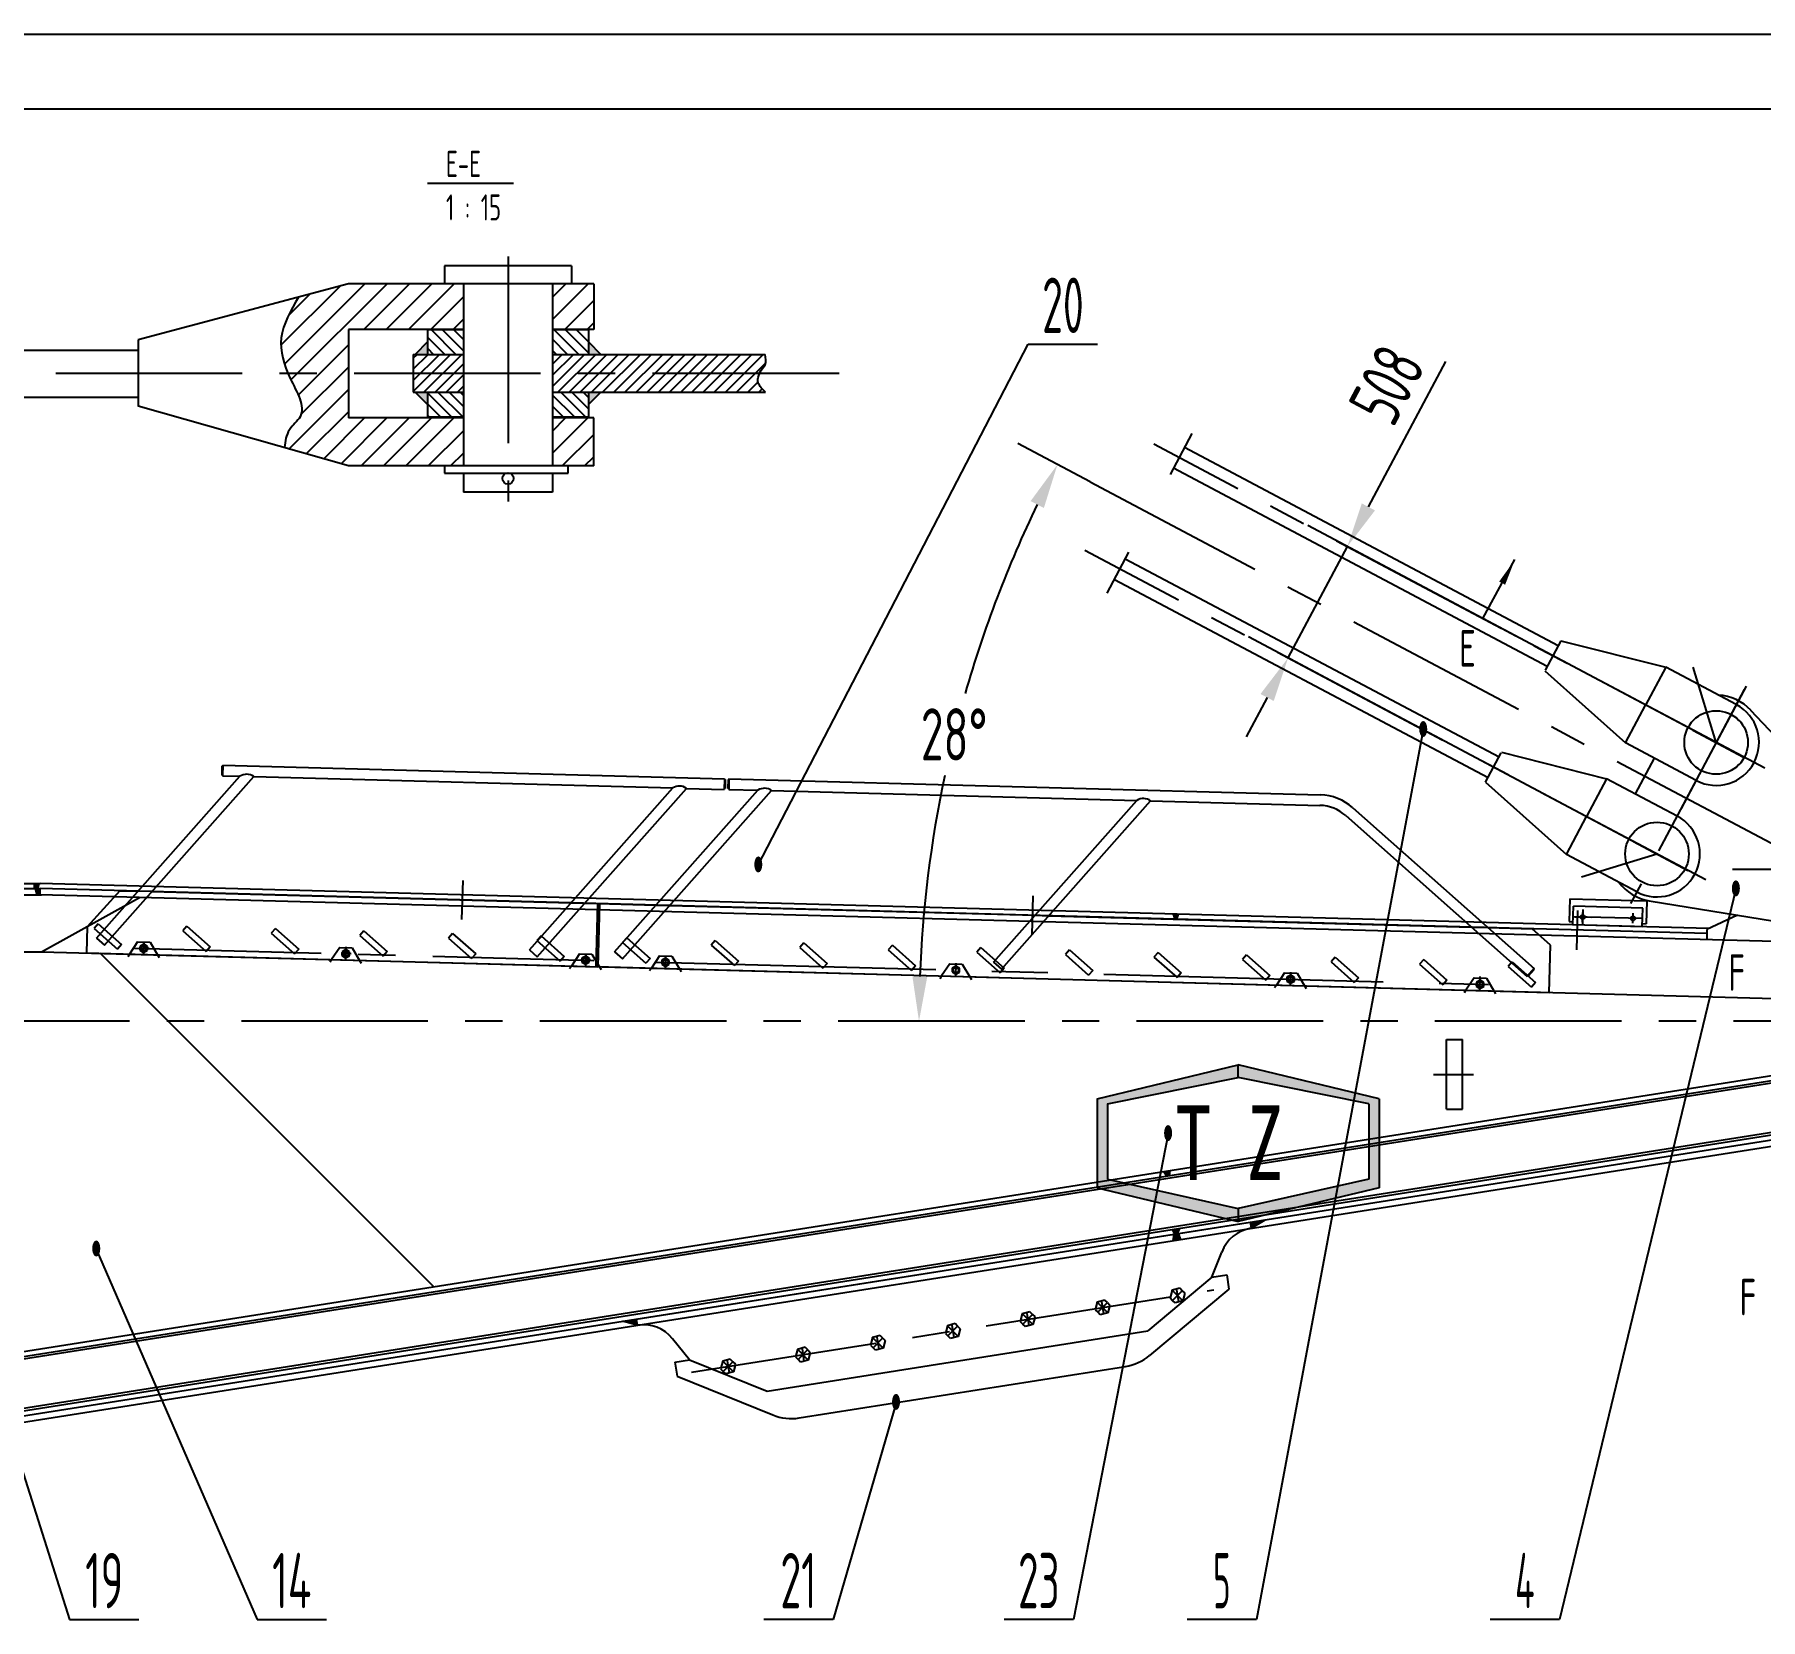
# Model space of a CAD drawing. Header units: millimetres. Extents: x -44903 to -2851, y -697 to 17820.
# Drawn here: x -31400 to -24458, y 11445 to 17820 of the extents above; entities that cross this region are included whole.
import ezdxf
from ezdxf.enums import TextEntityAlignment as Align

# ---------------------------------------------------------------- set-up
doc = ezdxf.new("R2010")
doc.units = ezdxf.units.MM
doc.header["$LTSCALE"] = 600
for name, pattern in [('F', [0.75, 0.5, -0.25]), ('G', [2, 1.25, -0.25, 0.25, -0.25]), ('K', [2.5, 1.25, -0.25, 0.25, -0.25, 0.25, -0.25])]:
    doc.linetypes.add(name, pattern=pattern)
for name, color, linetype in [('01', 7, 'Continuous'), ('02', 1, 'Continuous'), ('04', 2, 'F'), ('05', 142, 'G'), ('07', 6, 'K'), ('08', 1, 'Continuous'), ('11', 3, 'Continuous')]:
    doc.layers.add(name, color=color, linetype=linetype)
doc.styles.get("Standard").update_dxf_attribs({"font": 'isocp', "width": 0.707, "bigfont": 'intecad.shx'})
doc.dimstyles.new('INTE', dxfattribs={"dimscale": 60, "dimtxt": 3.5, "dimasz": 3, "dimexe": 3, "dimexo": 0, "dimgap": 1, "dimtad": 1, "dimdec": 3, "dimdsep": 46, "dimtxsty": 'Standard', "dimcen": 0, "dimclrd": 1, "dimclre": 1, "dimclrt": 3, "dimaunit": 1, "dimadec": 0, "dimazin": 0, "dimtfac": 1, "dimtdec": 3, "dimtmove": 0, "dimatfit": 0, "dimfxl": 1, "dimarcsym": 0})
doc.dimstyles.new('INTE$2', dxfattribs={"dimscale": 60, "dimtxt": 3.5, "dimasz": 3, "dimexe": 3, "dimexo": 0, "dimgap": 1, "dimtad": 1, "dimtih": 1, "dimtoh": 1, "dimdec": 3, "dimdsep": 46, "dimtxsty": 'Standard', "dimcen": 0, "dimclrd": 1, "dimclre": 1, "dimclrt": 3, "dimaunit": 1, "dimadec": 0, "dimazin": 0, "dimtfac": 1, "dimtdec": 3, "dimtmove": 0, "dimatfit": 0, "dimfxl": 1, "dimarcsym": 0})

# ---------------------------------------------------------------- blocks, each defined once
blk = doc.blocks.new('*D107')
at = {"layer": '08', "color": 1, "lineweight": -2}
for p, q in [((-40486.6, 14108.5), (-40220.8, 14374.3)), ((-40300.4, 13511.1), (-39733.1, 13511.1))]:
    blk.add_line(p, q, dxfattribs=at)
for start, end in [(63.53749, 82.07498), (360, 45), (322.41632, 360), (322.92502, 341.46251)]:
    blk.add_arc((-40743.2, 13851.9), 558.8, start, end, dxfattribs=at)
at = {"layer": '08', "color": 1}
for points in [[(-40476.7, 14376.5), (-40511.7, 14327.8), (-40348.1, 14247)], [(-40243, 13679.1), (-40183.8, 13669.4), (-40184.4, 13851.9)]]:
    blk.add_solid(points, dxfattribs=at)
at = {"layer": 'DEFPOINTS', "color": 0}
for p in [(-40486.6, 14108.5), (-40259.3, 14131.3), (-41068.3, 13851.9), (-40743.2, 13851.9), (-22617.3, 13851.9)]:
    blk.add_point(p, dxfattribs=at)
at = {"layer": '08', "color": 3, "insert": (-39926.8, 13676.1), "char_height": 210, "attachment_point": 5}
blk.add_mtext('45°', dxfattribs=at)
blk = doc.blocks.new('*D114')
at = {"layer": '08', "color": 1, "lineweight": -2}
blk.add_line((-27154.4, 16020.6), (-27444.7, 16174.6), dxfattribs=at)
for start, end in [(154.21976, 163.98138), (168.06136, 177.84106)]:
    blk.add_arc((-23065.2, 13851.9), 4777.3, start, end, dxfattribs=at)
at = {"layer": '08', "color": 1}
for points in [[(-27393.8, 15943.2), (-27340.2, 15916.1), (-27285.7, 16090.2)], [(-27809.1, 14031.3), (-27869.1, 14032.5), (-27842.5, 13851.9)]]:
    blk.add_solid(points, dxfattribs=at)
at = {"layer": 'DEFPOINTS', "color": 0}
for p in [(-27154.4, 16020.6), (-27592.3, 15377.7), (-41068.3, 13851.9), (-23065.2, 13851.9), (-22617.3, 13851.9)]:
    blk.add_point(p, dxfattribs=at)
at = {"layer": '08', "color": 3, "insert": (-27701.2, 15005.2), "char_height": 210, "attachment_point": 5}
blk.add_mtext('28°', dxfattribs=at)
blk = doc.blocks.new('*D118')
at = {"layer": '08', "color": 1, "lineweight": -2}
for p, q in [((-26035.1, 15920), (-25723.9, 16505.2)), ((-24636.6, 14972.6), (-26278.5, 15845.6)), ((-26358.1, 15312.6), (-26119.6, 15761.1)), ((-24875, 14524), (-26517, 15397.1)), ((-26442.6, 15153.6), (-26527.1, 14994.7))]:
    blk.add_line(p, q, dxfattribs=at)
at = {"layer": '08', "color": 1}
for points in [[(-26061.6, 15934.1), (-26008.6, 15905.9), (-26119.6, 15761.1)], [(-26469.1, 15167.7), (-26416.1, 15139.5), (-26358.1, 15312.6)]]:
    blk.add_solid(points, dxfattribs=at)
at = {"layer": 'DEFPOINTS', "color": 0}
for p in [(-26119.6, 15761.1), (-24636.6, 14972.6), (-24875, 14524)]:
    blk.add_point(p, dxfattribs=at)
at = {"layer": '08', "color": 3, "insert": (-25960.5, 16411.7), "char_height": 210, "attachment_point": 5, "rotation": 62}
blk.add_mtext('508', dxfattribs=at)
blk = doc.blocks.new('13-1')
at = {"ltscale": 1.5}
for p, q in [((40989.1, 47065.3), (40989.1, 47029.3)), ((40992.1, 47065.3), (40989.1, 47065.3)), ((40992.1, 47068.5), (43371.1, 47068.5)), ((40992.1, 47068.5), (40992.1, 47026.2)), ((40550.8, 46360.1), (41109.7, 47026.2)), ((40583.2, 46332.9), (41165, 47026.2)), ((40992.1, 47029.3), (40989.1, 47029.3)), ((40992.1, 47026.2), (41109.7, 47026.2)), ((41165, 47026.2), (42634.5, 47026.2)), ((42075.5, 46360.1), (42634.5, 47026.2)), ((42108, 46332.9), (42689.7, 47026.2)), ((42689.7, 47026.2), (43371.1, 47026.2)), ((43503, 47020.5), (44249.9, 46393.8)), ((43475.8, 46988.1), (44222.7, 46361.4)), ((40478.1, 46553.2), (40712.8, 46553.2)), ((40478.1, 46299.2), (40478.1, 46553.2)), ((40768.1, 46553.2), (42237.6, 46553.2)), ((42292.8, 46553.2), (43994.1, 46553.2)), ((44059.9, 46553.2), (44238.1, 46553.2)), ((44313.1, 46489.2), (44238.1, 46553.2)), ((44313.1, 46299.2), (44313.1, 46489.2)), ((40550.8, 46360.1), (40583.2, 46332.9)), ((42075.5, 46360.1), (42108, 46332.9)), ((40478.1, 46299.2), (44313.1, 46299.2))]:
    blk.add_line(p, q, dxfattribs=at)
for p, q in [((44249.9, 46393.8), (44222.7, 46361.4)), ((44250.1, 46389.4), (44227, 46361.9)), ((40700.6, 46299.2), (40693.5, 46288)), ((40813.6, 46299.2), (40820.6, 46288)), ((41868.6, 46299.2), (41861.6, 46288.1)), ((41981.6, 46299.2), (41988.6, 46288.1)), ((43215.6, 46299.2), (43208.7, 46288.2)), ((43328.6, 46299.2), (43335.5, 46288.2)), ((43977.6, 46299.2), (43970.7, 46288.2)), ((44090.6, 46299.2), (44097.5, 46288.3))]:
    blk.add_line(p, q)
for centre in [(40757.1, 46324.2), (41925.1, 46324.2), (43272.1, 46324.2), (44034.1, 46324.2)]:
    blk.add_circle(centre, 11, dxfattribs=at)
for centre in [(41137.3, 46985.6), (42662.1, 46985.6)]:
    blk.add_arc(centre, 49.1, 55.77505, 124.22495, dxfattribs=at)
at = {"layer": '01', "color": 7, "linetype": 'Continuous', "ltscale": 1.5}
for p, q in [((44247.8, 46391.4), (44250.1, 46389.4)), ((44224.7, 46363.8), (44227, 46361.9))]:
    blk.add_line(p, q, dxfattribs=at)
at = {"layer": '01', "color": 7, "linetype": 'Continuous'}
for p, q in [((40757.1, 46340.7), (40742.1, 46332)), ((40742.1, 46332), (40742.1, 46316.4)), ((40742.1, 46316.4), (40757.1, 46307.7)), ((40772.1, 46332), (40757.1, 46340.7)), ((40757.1, 46307.7), (40772.1, 46316.4)), ((40772.1, 46316.4), (40772.1, 46332)), ((41925.1, 46340.7), (41910.1, 46332)), ((41910.1, 46332), (41910.1, 46316.4)), ((41910.1, 46316.4), (41925.1, 46307.7)), ((41940.1, 46332), (41925.1, 46340.7)), ((41925.1, 46307.7), (41940.1, 46316.4)), ((41940.1, 46316.4), (41940.1, 46332)), ((43272.1, 46340.7), (43257.1, 46332)), ((43257.1, 46332), (43257.1, 46316.4)), ((43257.1, 46316.4), (43272.1, 46307.7)), ((43287.1, 46332), (43272.1, 46340.7)), ((43272.1, 46307.7), (43287.1, 46316.4)), ((43287.1, 46316.4), (43287.1, 46332)), ((44034.1, 46340.7), (44019.1, 46332)), ((44019.1, 46332), (44019.1, 46316.4)), ((44019.1, 46316.4), (44034.1, 46307.7)), ((44049.1, 46332), (44034.1, 46340.7)), ((44034.1, 46307.7), (44049.1, 46316.4)), ((44049.1, 46316.4), (44049.1, 46332))]:
    blk.add_line(p, q, dxfattribs=at)
for radius in [205.2, 162.8]:
    blk.add_arc((43371.1, 46863.3), radius, 50, 90, dxfattribs=at)
at = {"layer": '04', "color": 2, "linetype": 'F'}
for p, q in [((40712.8, 46553.2), (40768.1, 46553.2)), ((42237.6, 46553.2), (42292.8, 46553.2))]:
    blk.add_line(p, q, dxfattribs=at)
at = {"layer": '04'}
for p, q in [((43994.1, 46553.2), (44059.9, 46553.2)), ((40598.4, 46417.7), (40582.3, 46398.5)), ((40582.3, 46398.5), (40678.1, 46318.2)), ((40598.4, 46417.7), (40694.2, 46337.3)), ((40954.7, 46417.7), (40938.6, 46398.5)), ((40938.6, 46398.5), (41034.4, 46318.2)), ((40954.7, 46417.7), (41050.4, 46337.3)), ((41310.9, 46417.7), (41294.9, 46398.5)), ((41294.9, 46398.5), (41390.6, 46318.2)), ((41310.9, 46417.7), (41406.7, 46337.3)), ((41667.2, 46417.7), (41651.1, 46398.5)), ((41651.1, 46398.5), (41746.9, 46318.2)), ((41667.2, 46417.7), (41762.9, 46337.3)), ((42023.4, 46417.7), (42007.4, 46398.5)), ((42007.4, 46398.5), (42103.1, 46318.2)), ((42023.4, 46417.7), (42119.2, 46337.3)), ((42379.7, 46417.7), (42363.6, 46398.5)), ((42363.6, 46398.5), (42459.4, 46318.2)), ((42379.7, 46417.7), (42475.5, 46337.3)), ((42736, 46417.7), (42719.9, 46398.5)), ((42719.9, 46398.5), (42815.7, 46318.2)), ((42736, 46417.7), (42831.7, 46337.3)), ((43092.2, 46417.7), (43076.2, 46398.5)), ((43076.2, 46398.5), (43171.9, 46318.2)), ((43092.2, 46417.7), (43188, 46337.3)), ((43448.5, 46417.7), (43432.4, 46398.5)), ((43432.4, 46398.5), (43528.2, 46318.2)), ((43448.5, 46417.7), (43544.2, 46337.3)), ((43804.8, 46417.7), (43788.7, 46398.5)), ((43788.7, 46398.5), (43884.4, 46318.2)), ((43804.8, 46417.7), (43900.5, 46337.3)), ((44161, 46417.7), (44144.9, 46398.5)), ((44144.9, 46398.5), (44240.7, 46318.2)), ((44161, 46417.7), (44256.8, 46337.3)), ((40694.2, 46337.3), (40678.1, 46318.2)), ((40732.1, 46349.2), (40700.6, 46299.2)), ((40746.1, 46324.2), (40768.1, 46324.2)), ((40782.1, 46349.2), (40813.6, 46299.2)), ((41050.4, 46337.3), (41034.4, 46318.2)), ((41406.7, 46337.3), (41390.6, 46318.2)), ((41762.9, 46337.3), (41746.9, 46318.2)), ((41900.1, 46349.2), (41868.6, 46299.2)), ((41950.1, 46349.2), (41981.6, 46299.2)), ((42119.2, 46337.3), (42103.1, 46318.2)), ((42475.5, 46337.3), (42459.4, 46318.2)), ((42831.7, 46337.3), (42815.7, 46318.2)), ((43188, 46337.3), (43171.9, 46318.2)), ((43247.1, 46349.2), (43215.6, 46299.2)), ((43297.1, 46349.2), (43328.6, 46299.2)), ((43544.2, 46337.3), (43528.2, 46318.2)), ((43900.5, 46337.3), (43884.4, 46318.2)), ((44009.1, 46349.2), (43977.6, 46299.2)), ((44059.1, 46349.2), (44090.6, 46299.2)), ((44256.8, 46337.3), (44240.7, 46318.2))]:
    blk.add_line(p, q, dxfattribs=at)
at = {"layer": '04', "color": 2, "linetype": 'F', "ltscale": 2}
for p, q in [((40732.1, 46349.2), (40782.1, 46349.2)), ((41900.1, 46349.2), (41950.1, 46349.2)), ((43247.1, 46349.2), (43297.1, 46349.2)), ((44009.1, 46349.2), (44059.1, 46349.2))]:
    blk.add_line(p, q, dxfattribs=at)
at = {"layer": '04', "color": 2, "linetype": 'F'}
for centre in [(40757.1, 46324.2), (41925.1, 46324.2), (43272.1, 46324.2), (44034.1, 46324.2)]:
    blk.add_circle(centre, 11, dxfattribs=at)
at = {"layer": '05', "color": 4, "linetype": 'G', "ltscale": 1.5}
for p, q in [((40719.8, 46324.2), (44067.6, 46324.2)), ((40757.1, 46299.2), (40757.1, 46352)), ((41925.1, 46299.2), (41925.1, 46352)), ((43272.1, 46299.2), (43272.1, 46352)), ((44034.1, 46299.2), (44034.1, 46355.5))]:
    blk.add_line(p, q, dxfattribs=at)
blk = doc.blocks.new('12-1')
at = {"ltscale": 1.5}
for p, q in [((50013.3, 47168.2), (50013.3, 47132.2)), ((50016.3, 47168.2), (50013.3, 47168.2)), ((50016.3, 47171.3), (50016.3, 47129)), ((50016.3, 47171.3), (52035.3, 47171.3)), ((52035.3, 47171.3), (52035.3, 47129)), ((52035.3, 47168.2), (52038.3, 47168.2)), ((52038.3, 47168.2), (52038.3, 47132.2)), ((49527.7, 46463), (50086.6, 47129)), ((49560.1, 46435.8), (50141.9, 47129)), ((50016.3, 47132.2), (50013.3, 47132.2)), ((50016.3, 47129), (50086.6, 47129)), ((50141.9, 47129), (51828.1, 47129)), ((51269.1, 46463), (51828.1, 47129)), ((51301.5, 46435.8), (51883.3, 47129)), ((51883.3, 47129), (52035.3, 47129)), ((52035.3, 47132.2), (52038.3, 47132.2)), ((49527.7, 46463), (49560.1, 46435.8)), ((51269.1, 46463), (51301.5, 46435.8))]:
    blk.add_line(p, q, dxfattribs=at)
for p, q in [((49616.3, 46656), (49489.3, 46507)), ((49616.3, 46656), (49689.7, 46656)), ((49745, 46656), (51431.2, 46656)), ((51486.4, 46656), (51546.3, 46656)), ((51546.3, 46656), (51546.3, 46402)), ((49489.3, 46507), (49489.3, 46402)), ((49489.3, 46402), (51546.3, 46402)), ((49661.8, 46402), (49654.9, 46391)), ((49774.8, 46402), (49781.7, 46391.1)), ((50474.8, 46402), (50467.9, 46391.1)), ((50587.8, 46402), (50594.6, 46391.1)), ((51439.8, 46402), (51433, 46391.2)), ((51546.3, 46412.3), (51559.6, 46391.2))]:
    blk.add_line(p, q)
for centre in [(50114.2, 47088.5), (51855.7, 47088.5)]:
    blk.add_arc(centre, 49.1, 55.77505, 124.22495, dxfattribs=at)
at = {"layer": '01', "color": 7, "linetype": 'Continuous'}
for p, q in [((49718.3, 46443.5), (49703.3, 46434.9)), ((49733.3, 46434.9), (49718.3, 46443.5)), ((50531.3, 46443.5), (50516.3, 46434.9)), ((50546.3, 46434.9), (50531.3, 46443.5)), ((51496.3, 46443.5), (51481.3, 46434.9)), ((51511.3, 46434.9), (51496.3, 46443.5)), ((49703.3, 46434.9), (49703.3, 46419.2)), ((49703.3, 46419.2), (49718.3, 46410.6)), ((49718.3, 46410.6), (49733.3, 46419.2)), ((49733.3, 46419.2), (49733.3, 46434.9)), ((50516.3, 46434.9), (50516.3, 46419.2)), ((50516.3, 46419.2), (50531.3, 46410.6)), ((50531.3, 46410.6), (50546.3, 46419.2)), ((50546.3, 46419.2), (50546.3, 46434.9)), ((51481.3, 46434.9), (51481.3, 46419.2)), ((51481.3, 46419.2), (51496.3, 46410.6)), ((51496.3, 46410.6), (51511.3, 46419.2)), ((51511.3, 46419.2), (51511.3, 46434.9))]:
    blk.add_line(p, q, dxfattribs=at)
at = {"layer": '04', "color": 2, "linetype": 'F'}
for p, q in [((49745, 46656), (49689.7, 46656)), ((51431.2, 46656), (51486.4, 46656)), ((51471.3, 46452), (51439.8, 46402)), ((51521.3, 46452), (51546.3, 46412.3))]:
    blk.add_line(p, q, dxfattribs=at)
at = {"layer": '04'}
for p, q in [((49533.3, 46520.5), (49517.2, 46501.4)), ((49533.3, 46520.5), (49629, 46440.2)), ((49889.5, 46520.5), (49873.5, 46501.4)), ((49889.5, 46520.5), (49985.3, 46440.2)), ((50245.8, 46520.5), (50229.7, 46501.4)), ((50245.8, 46520.5), (50341.6, 46440.2)), ((50602.1, 46520.5), (50586, 46501.4)), ((50602.1, 46520.5), (50697.8, 46440.2)), ((50958.3, 46520.5), (50942.3, 46501.4)), ((50958.3, 46520.5), (51054.1, 46440.2)), ((51314.6, 46520.5), (51298.5, 46501.4)), ((51314.6, 46520.5), (51410.3, 46440.2)), ((49517.2, 46501.4), (49613, 46421)), ((49629, 46440.2), (49613, 46421)), ((49693.3, 46452), (49661.8, 46402)), ((49743.3, 46452), (49774.8, 46402)), ((49873.5, 46501.4), (49969.2, 46421)), ((49985.3, 46440.2), (49969.2, 46421)), ((50229.7, 46501.4), (50325.5, 46421)), ((50341.6, 46440.2), (50325.5, 46421)), ((50506.3, 46452), (50474.8, 46402)), ((50556.3, 46452), (50587.8, 46402)), ((50586, 46501.4), (50681.7, 46421)), ((50697.8, 46440.2), (50681.7, 46421)), ((50942.3, 46501.4), (51038, 46421)), ((51054.1, 46440.2), (51038, 46421)), ((51298.5, 46501.4), (51394.3, 46421)), ((51410.3, 46440.2), (51394.3, 46421))]:
    blk.add_line(p, q, dxfattribs=at)
at = {"layer": '04', "color": 2, "linetype": 'F', "ltscale": 2}
for p, q in [((49693.3, 46452), (49743.3, 46452)), ((50506.3, 46452), (50556.3, 46452)), ((51471.3, 46452), (51521.3, 46452))]:
    blk.add_line(p, q, dxfattribs=at)
at = {"layer": '04', "color": 2, "linetype": 'F'}
for centre in [(49718.3, 46427), (50531.3, 46427), (51496.3, 46427)]:
    blk.add_circle(centre, 11, dxfattribs=at)
at = {"layer": '05', "color": 4, "linetype": 'G'}
for p, q in [((49718.3, 46454.5), (49718.3, 46402)), ((50531.3, 46454.5), (50531.3, 46402)), ((51496.3, 46451.5), (51496.3, 46402)), ((49681.8, 46427), (51223.5, 46427)), ((51223.5, 46427), (51528.9, 46427))]:
    blk.add_line(p, q, dxfattribs=at)
at = {"layer": '05'}
for p, q in [((49718.3, 46447.5), (49718.3, 46405.6)), ((50531.3, 46447.5), (50531.3, 46405.6)), ((51496.3, 46447.5), (51496.3, 46405.6)), ((49739.9, 46427), (49699.7, 46427)), ((50552.9, 46427), (50512.7, 46427)), ((51517.9, 46427), (51477.7, 46427))]:
    blk.add_line(p, q, dxfattribs=at)
at = {"layer": '05', "color": 4, "linetype": 'G', "ltscale": 2}
for p, q in [((49718.3, 46411.5), (49718.3, 46441.7)), ((50531.3, 46411.5), (50531.3, 46441.7)), ((51496.3, 46411.5), (51496.3, 46441.7)), ((49703, 46427), (49734.6, 46427)), ((50516, 46427), (50547.6, 46427)), ((51481, 46427), (51512.6, 46427))]:
    blk.add_line(p, q, dxfattribs=at)
blk = doc.blocks.new('ert')
at = {"layer": '01'}
for points in [[(27258.6, 12092.5), (26691.6, 11955.8), (26691.6, 11599.1), (27258.6, 11462.5), (27258.6, 11515.7), (26733.1, 11633.9), (26733.1, 11936.6), (27258.6, 12042.8)], [(27258.6, 12092.5), (27825.6, 11955.8), (27825.6, 11599.1), (27258.6, 11462.5), (27258.6, 11515.7), (27784.1, 11633.9), (27784.1, 11936.6), (27258.6, 12042.8)]]:
    blk.add_hatch(color=256, dxfattribs=at).paths.add_polyline_path(points)
for p, q in [((26691.6, 11955.8), (27258.6, 12092.5)), ((27825.6, 11955.8), (27258.6, 12092.5)), ((27258.6, 12042.8), (27258.6, 12092.5)), ((27258.6, 12042.8), (27258.6, 12092.5)), ((26733.1, 11936.6), (27258.6, 12042.8)), ((27784.1, 11936.6), (27258.6, 12042.8)), ((26691.6, 11955.8), (26691.6, 11599.1)), ((27825.6, 11955.8), (27825.6, 11599.1)), ((26733.1, 11936.6), (26733.1, 11633.9)), ((27784.1, 11936.6), (27784.1, 11633.9)), ((26691.6, 11599.1), (27258.6, 11462.5)), ((26733.1, 11633.9), (27258.6, 11515.7)), ((27784.1, 11633.9), (27258.6, 11515.7)), ((27825.6, 11599.1), (27258.6, 11462.5)), ((27258.6, 11515.7), (27258.6, 11462.5)), ((27258.6, 11515.7), (27258.6, 11462.5))]:
    blk.add_line(p, q, dxfattribs=at)
at = {"layer": '01', "insert": (27005.7, 11930.1), "char_height": 300, "width": 1341.095, "attachment_point": 1}
blk.add_mtext('{\\f黑体|b0|i0|c134|p2;T Z}', dxfattribs=at)
blk = doc.blocks.new('*U182')
at = {"layer": '01'}
for p, q in [((0, 30.4), (-27.5, 14.5)), ((-27.5, 14.5), (-27.5, 0)), ((-27.5, -14.5), (-27.5, 0)), ((27.5, 14.5), (0, 30.4)), ((27.5, 0), (27.5, 14.5)), ((27.5, 0), (27.5, -14.5)), ((0, -30.4), (-27.5, -14.5)), ((27.5, -14.5), (0, -30.4))]:
    blk.add_line(p, q, dxfattribs=at)
at = {"layer": '05'}
for p, q in [((-29.4, 0), (28.8, 0)), ((0, -32.2), (0, 31.8))]:
    blk.add_line(p, q, dxfattribs=at)
blk = doc.blocks.new('*U215')
at = {"layer": '01'}
blk.add_lwpolyline([(415, 292), (25, 292)], dxfattribs=at)
at = {"layer": '02'}
blk.add_lwpolyline([(420, 297), (0, 297)], dxfattribs=at)

msp = doc.modelspace()

# ---------------------------------------------------------------- hatches: boundary and pattern name
at = {"layer": '01'}
for points in [[(-31399.5263, 14384.9243), (-31386.5243, 14384.9243), (-31381.5879, 14404.7893), (-31386.5939, 14404.9243), (-31399.5263, 14404.9243)], [(-31396.4032, 14384.9243), (-31389.7044, 14359.9243), (-31377.2044, 14359.9243), (-31376.53, 14384.9243)], [(-26846.5595, 13249.419), (-26858.0708, 13247.6018), (-26857.1176, 13246.0824), (-26841.2606, 13234.8404)], [(-26839.5994, 13230.2701), (-26841.2606, 13234.8404), (-26857.1176, 13246.0824), (-26846.5131, 13229.1786)]]:
    msp.add_hatch(color=256, dxfattribs=at).paths.add_polyline_path(points)
at = {"layer": '01', "linetype": 'Continuous'}
msp.add_hatch(color=7, dxfattribs=at).paths.add_polyline_path([(-26798.9932, 14281.4371), (-26819.5587, 14281.9919), (-26812.2044, 14261.7862), (-26806.2044, 14261.6243)])
at = {"layer": '01'}
h = msp.add_hatch(color=256, dxfattribs=at)
h.paths.add_polyline_path([(-26832.1, 13251.7035), (-26846.5596, 13249.4193), (-26846.5596, 13229.1713)])
h.paths.add_polyline_path([(-26846.5596, 13249.4193), (-26856.187, 13247.8985), (-26856.187, 13243.2662), (-26846.5596, 13229.1713)])
h.paths.add_polyline_path([(-26856.187, 13247.8985), (-26859.0429, 13247.4473), (-26856.187, 13243.2662)])
h = msp.add_hatch(color=256, dxfattribs=at)
h.paths.add_polyline_path([(-26832.1003, 13251.7016), (-26846.5595, 13249.419), (-26841.2606, 13234.8404), (-26835.6855, 13230.8879)])
h.paths.add_polyline_path([(-26841.2606, 13234.8404), (-26839.5994, 13230.2701), (-26835.6855, 13230.8879)])
h = msp.add_hatch(color=256, dxfattribs=at)
h.paths.add_polyline_path([(-26813.2202, 12995.5118), (-26809.7591, 12996.0582), (-26809.7591, 13016.3059), (-26822.6351, 13014.2732)])
h.paths.add_polyline_path([(-26792.5268, 13019.0262), (-26809.7591, 13016.3059), (-26809.7591, 12996.0582), (-26802.6899, 12997.1742)])
h = msp.add_hatch(color=256, dxfattribs=at)
h.paths.add_polyline_path([(-26808.4851, 12996.2593), (-26817.3072, 12994.8666), (-26821.9299, 12968.8272), (-26808.4851, 12970.9497)])
h.paths.add_polyline_path([(-26800.2691, 12997.5563), (-26808.4851, 12996.2593), (-26808.4851, 12970.9497), (-26790.9396, 12973.7195)])
at = {"layer": '02'}
h = msp.add_hatch(dxfattribs=at)
h.set_pattern_fill('LINE', color=256, scale=20, angle=45, style=0)
h.set_pattern_definition([(45, (-85213.706, -17311.06), (-44.90128, 44.90128), [])])
edge = h.paths.add_edge_path()
edge.add_line((-29674.4608, 16278.0886), (-30137.5447, 16278.0886))
edge.add_line((-30137.5447, 16278.0886), (-30137.5447, 16456.0886))
edge.add_line((-30137.5447, 16456.0886), (-30380.0065, 16456.0886))
edge.add_spline(control_points=[(-30380.0065, 16456.0886), (-30377.2113, 16449.5912), (-30349.824, 16389.2719), (-30293.4232, 16300.9645), (-30385.0242, 16232.3632), (-30391.5301, 16183.7684), (-30394.964, 16158.1198)], knot_values=[163.028891947, 163.028891947, 163.028891947, 163.028891947, 172.665343775, 251.932089413, 285.627371594, 323.29119153, 323.29119153, 323.29119153, 323.29119153], degree=3, periodic=0)
edge.add_line((-30394.964, 16158.1198), (-30137.5447, 16085.0157))
edge.add_line((-30137.5447, 16085.0157), (-29674.4608, 16085.0157))
edge.add_line((-29674.4608, 16085.0157), (-29674.4608, 16278.0886))
edge = h.paths.add_edge_path()
edge.add_line((-29674.4608, 16817.1502), (-30137.5447, 16817.1502))
edge.add_line((-30137.5447, 16817.1502), (-30337.9978, 16763.935))
edge.add_spline(control_points=[(-30337.9978, 16763.935), (-30369.1579, 16709.7888), (-30426.2322, 16610.6123), (-30401.4775, 16505.9975), (-30380.0065, 16456.0886)], knot_values=[0, 0, 0, 0, 89.006936002, 163.028891947, 163.028891947, 163.028891947, 163.028891947], degree=3, periodic=0)
edge.add_line((-30380.0065, 16456.0886), (-30137.5447, 16456.0886))
edge.add_line((-30137.5447, 16456.0886), (-30137.5447, 16634.0886))
edge.add_line((-30137.5447, 16634.0886), (-29674.4608, 16634.0886))
edge.add_line((-29674.4608, 16634.0886), (-29674.4608, 16817.1502))
h.paths.add_polyline_path([(-29150.3401, 16817.1502), (-29316.4608, 16817.1502), (-29316.4608, 16634.0886), (-29150.3401, 16634.0886)])
h.paths.add_polyline_path([(-29150.3401, 16278.0886), (-29316.4608, 16278.0886), (-29316.4608, 16085.0157), (-29150.3401, 16085.0157)])
h = msp.add_hatch(dxfattribs=at)
h.set_pattern_fill('LINE', color=256, scale=10, angle=135, style=0)
h.set_pattern_definition([(135, (-85213.706, -17311.06), (-22.45064, -22.45064), [])])
h.paths.add_polyline_path([(-29674.4608, 16533.7132), (-29674.4608, 16633.7132), (-29819.4608, 16633.7132), (-29819.4608, 16533.7132)])
h.paths.add_polyline_path([(-29819.4608, 16381.7132), (-29819.4608, 16281.7132), (-29674.4608, 16281.7132), (-29674.4608, 16381.7132)])
h.paths.add_polyline_path([(-29316.4608, 16281.7132), (-29171.4608, 16281.7132), (-29171.4608, 16381.7132), (-29316.4608, 16381.7132)])
h.paths.add_polyline_path([(-29316.4608, 16633.7132), (-29316.4608, 16533.7132), (-29171.4608, 16533.7132), (-29171.4608, 16633.7132)])
h = msp.add_hatch(dxfattribs=at)
h.set_pattern_fill('LINE', color=256, scale=10, angle=45, style=0)
h.set_pattern_definition([(45, (-85213.706, -17311.06), (-22.45064, 22.45064), [])])
h.paths.add_polyline_path([(-29674.4608, 16533.7132), (-29876.4608, 16533.7132), (-29876.4608, 16456.0886), (-29674.4608, 16456.0886)])
h.paths.add_polyline_path([(-29674.4608, 16456.0886), (-29876.4608, 16456.0886), (-29876.4608, 16381.7132), (-29674.4608, 16381.7132)])
edge = h.paths.add_edge_path()
edge.add_spline(control_points=[(-28484.1931, 16456.0886), (-28480.9997, 16463.3692), (-28473.3206, 16476.1366), (-28454.3071, 16496.8533), (-28458.5331, 16518.5497), (-28461.4866, 16533.7132)], knot_values=[42.716900248, 42.716900248, 42.716900248, 42.716900248, 53.80719186, 62.918948005, 84.06787917, 84.06787917, 84.06787917, 84.06787917], degree=3, periodic=0)
edge.add_line((-28461.4866, 16533.7132), (-29316.4608, 16533.7132))
edge.add_line((-29316.4608, 16533.7132), (-29316.4608, 16456.0886))
edge.add_line((-29316.4608, 16456.0886), (-28484.1931, 16456.0886))
edge = h.paths.add_edge_path()
edge.add_spline(control_points=[(-28459.3673, 16381.7132), (-28472.2652, 16393.3157), (-28495.237, 16413.9803), (-28489.5872, 16443.7908), (-28484.1931, 16456.0886)], knot_values=[0, 0, 0, 0, 23.984101437, 42.716900248, 42.716900248, 42.716900248, 42.716900248], degree=3, periodic=0)
edge.add_line((-28484.1931, 16456.0886), (-29316.4608, 16456.0886))
edge.add_line((-29316.4608, 16456.0886), (-29316.4608, 16381.7132))
edge.add_line((-29316.4608, 16381.7132), (-28459.3673, 16381.7132))
at = {"layer": '07'}
h = msp.add_hatch(color=256, dxfattribs=at)
h.paths.add_polyline_path([(-29869.4608, 16533.7132), (-29819.4608, 16533.7132), (-29819.4608, 16583.7132)])
h.paths.add_polyline_path([(-29819.4608, 16331.7132), (-29819.4608, 16381.7132), (-29869.4608, 16381.7132)])
h = msp.add_hatch(color=256, dxfattribs=at)
h.paths.add_polyline_path([(-29171.4608, 16331.7132), (-29121.4608, 16381.7132), (-29171.4608, 16381.7132)])
h.paths.add_polyline_path([(-29171.4608, 16533.7132), (-29121.4608, 16533.7132), (-29171.4608, 16583.7132)])
at = {"layer": '11', "linetype": 'Continuous'}
for points in [[(-26450.3081, 13052.8031), (-26510.9384, 13043.2317), (-26507.04, 13018.5375)], [(-28979.3691, 12653.5516), (-29034.5603, 12644.8388), (-28975.4708, 12628.8574)]]:
    msp.add_hatch(color=3, dxfattribs=at).paths.add_polyline_path(points)

# ---------------------------------------------------------------- linework, layer by layer
for p, q in [((-29819.4608, 16633.7132), (-29674.4608, 16633.7132)), ((-29819.4608, 16633.7132), (-29819.4608, 16533.7132)), ((-29316.4608, 16633.7132), (-29171.4608, 16633.7132)), ((-29171.4608, 16633.7132), (-29171.4608, 16533.7132)), ((-29876.4608, 16533.7132), (-29674.4608, 16533.7132)), ((-29876.4608, 16533.7132), (-29876.4608, 16381.7132)), ((-29819.4608, 16583.7132), (-29869.4608, 16533.7132)), ((-29316.4608, 16533.7132), (-28461.4866, 16533.7132)), ((-29171.4608, 16583.7132), (-29121.4608, 16533.7132)), ((-29876.4608, 16381.7132), (-29674.4608, 16381.7132)), ((-29819.4608, 16331.7132), (-29869.4608, 16381.7132)), ((-29819.4608, 16381.7132), (-29819.4608, 16281.7132)), ((-29316.4608, 16381.7132), (-28459.3673, 16381.7132)), ((-29171.4608, 16381.7132), (-29171.4608, 16281.7132)), ((-29171.4608, 16331.7132), (-29121.4608, 16381.7132)), ((-29819.4608, 16281.7132), (-29674.4608, 16281.7132)), ((-29316.4608, 16281.7132), (-29171.4608, 16281.7132)), ((-24497.8135, 15103.1102), (-24046.0514, 14622.9574)), ((-24885.8654, 14909.4646), (-24962.1426, 14766.008)), ((-25225.3668, 14344.0245), (-25227.8478, 14252.058)), ((-25225.3668, 14344.0245), (-24915.4796, 14335.6649)), ((-25212.704, 14238.6447), (-25210.6815, 14313.6174)), ((-24931.7829, 14306.0938), (-25210.6815, 14313.6174)), ((-24933.8054, 14231.121), (-24931.7829, 14306.0938)), ((-24915.4796, 14335.6649), (-24917.9605, 14243.6983)), ((-24905.6862, 14336.0132), (-24254.9993, 14229.9835)), ((-25227.8478, 14252.058), (-25212.3534, 14251.64)), ((-24933.8054, 14231.121), (-25212.704, 14238.6447)), ((-24933.4549, 14244.1163), (-24917.9605, 14243.6983))]:
    msp.add_line(p, q)
for centre in [(-25173.8279, 14270.608), (-24970.9017, 14265.1338)]:
    msp.add_circle(centre, 8.75)
for centre, start, end in [((-24636.5567, 14972.5707), 42.75690884, 87.12566648), ((-24875.0482, 14524.0333), 216.71038414, 260.74497491)]:
    msp.add_arc(centre, 190.5, start, end)
at = {"layer": '01'}
for p, q in [((-29818.8915, 17222.1573), (-29473.7964, 17222.1573)), ((-29751.1374, 16085.0157), (-29751.1374, 16056.1791)), ((-29751.1374, 16056.1791), (-29252.89, 16056.1791)), ((-29252.89, 16056.1791), (-29252.89, 16085.0157)), ((-25442.3447, 15399.6649), (-25574.2227, 15471.1365)), ((-25261.8046, 15381.438), (-24839.3293, 15275.4375)), ((-24839.3293, 15275.4375), (-24920.1797, 15122.9898)), ((-24555.7062, 15125.0184), (-24839.3293, 15275.4375)), ((-25325.7707, 15260.8266), (-25001.0301, 14970.5421)), ((-25001.0301, 14970.5421), (-24920.1797, 15122.9898)), ((-25499.6304, 14933.0052), (-25077.155, 14827.0047)), ((-24717.4071, 14820.123), (-25001.0301, 14970.5421)), ((-25563.5964, 14812.3939), (-25238.8559, 14522.1094)), ((-25077.155, 14827.0047), (-25158.0054, 14674.557)), ((-24793.532, 14676.5856), (-25077.155, 14827.0047)), ((-25238.8559, 14522.1094), (-25158.0054, 14674.557)), ((-24955.2329, 14371.6903), (-25238.8559, 14522.1094)), ((-31812.2044, 14404.9243), (-31376.5976, 14404.9243)), ((-31812.2044, 14384.9243), (-31376.53, 14384.9243)), ((-31399.5263, 14384.9243), (-31399.5263, 14404.9243)), ((-31389.7044, 14359.9243), (-31396.4032, 14384.9243)), ((-31386.5266, 14384.9153), (-31381.5879, 14404.7893)), ((-31377.2044, 14359.9243), (-31376.5303, 14384.9153)), ((-24667.7303, 14223.9433), (-31376.5976, 14404.9243)), ((-24674.2044, 14204.1107), (-31376.5303, 14384.9153)), ((-23387.9943, 14144.4042), (-31377.2044, 14359.9243)), ((-26809.7591, 14261.7202), (-26809.2198, 14281.713)), ((-26809.7591, 14261.7202), (-26809.2198, 14281.713)), ((-31371.2044, 14130.9243), (-27562.7997, 14028.1873)), ((-29795.5368, 12784.2567), (-31135.8556, 14124.5755)), ((-27571.5562, 14028.4235), (-23966.8983, 13931.1829)), ((-33472.7604, 12203.3705), (-23406.9077, 13792.4213)), ((-33469.6417, 12183.6151), (-23395.1224, 13774.0342)), ((-33468.0824, 12173.7374), (-23413.3184, 13761.0378)), ((-25720.5031, 13777.4926), (-25656.5031, 13777.4926)), ((-33437.5193, 11980.135), (-23362.9999, 13570.5541)), ((-33435.9599, 11970.2573), (-23361.4405, 13560.6764)), ((-33432.8392, 11950.5023), (-23364.6355, 13539.9243)), ((-33428.9384, 11925.8085), (-23362.6743, 13514.9243)), ((-25720.5031, 13497.4926), (-25656.5031, 13497.4926)), ((-26835.6855, 13230.8879), (-26859.0429, 13247.4473)), ((-26858.0708, 13247.6018), (-26846.5131, 13229.1786)), ((-26839.5994, 13230.2701), (-26846.5596, 13249.4193)), ((-26835.6855, 13230.8879), (-26832.1, 13251.7035)), ((-28979.3691, 12653.5516), (-26510.9384, 13043.2317)), ((-26813.2202, 12995.5118), (-26822.6351, 13014.2732)), ((-26817.3072, 12994.8666), (-26821.9299, 12968.8272)), ((-26809.7591, 12996.0582), (-26812.8778, 13015.8135)), ((-26809.7591, 12996.0582), (-26809.7591, 13016.3059)), ((-26802.6899, 12997.1742), (-26792.5268, 13019.0262)), ((-26800.2691, 12997.5563), (-26790.9396, 12973.7195)), ((-26664.2559, 12821.6132), (-26625.1741, 12923.046)), ((-26664.2559, 12821.6132), (-26921.7563, 12605.8203)), ((-26596.0397, 12774.4028), (-26914.828, 12507.2489)), ((-26664.2559, 12821.6132), (-26604.9701, 12830.9724)), ((-26604.9701, 12830.9724), (-26596.0379, 12774.3909)), ((-28765.2372, 12489.9408), (-28833.6652, 12574.4014)), ((-28453.7835, 12363.9661), (-26921.7563, 12605.8203)), ((-28824.5032, 12480.5847), (-28765.2372, 12489.9408)), ((-28824.5032, 12480.5847), (-28815.571, 12424.0032)), ((-28765.2372, 12489.9408), (-28453.7835, 12363.9661)), ((-28323.8301, 12255.9085), (-27012.1023, 12462.985)), ((-28815.571, 12424.0032), (-28430.0096, 12268.054))]:
    msp.add_line(p, q, dxfattribs=at)
at = {"layer": '01', "color": 7, "linetype": 'Continuous'}
for p, q in [((-29751.2529, 16889.0169), (-29751.2529, 16817.1502)), ((-29239.6688, 16889.0169), (-29751.2529, 16889.0169)), ((-29239.6688, 16889.0169), (-29239.6688, 16817.1502)), ((-30137.5447, 16817.1502), (-30983.3423, 16592.6124)), ((-29150.3401, 16817.1502), (-30137.5447, 16817.1502)), ((-29674.4608, 16817.1502), (-29674.4608, 16085.0157)), ((-29316.4608, 16817.1502), (-29316.4608, 16085.0157)), ((-29150.3401, 16817.1502), (-29150.3401, 16634.0886)), ((-30983.3423, 16592.6124), (-30983.3423, 16325.2124)), ((-30137.5447, 16634.0886), (-30137.5447, 16278.0886)), ((-29674.4608, 16634.0886), (-30137.5447, 16634.0886)), ((-29150.3401, 16634.0886), (-29316.4608, 16634.0886)), ((-31636.1488, 16550.0886), (-30983.3423, 16550.0886)), ((-31655.1993, 16362.0886), (-30983.3423, 16362.0886)), ((-30137.5447, 16085.0157), (-30983.3423, 16325.2124)), ((-29674.4608, 16278.0886), (-30137.5447, 16278.0886)), ((-29150.3401, 16278.0886), (-29316.4608, 16278.0886)), ((-29150.3401, 16085.0157), (-29150.3401, 16278.0886)), ((-26774.9138, 16159.8465), (-25271.7666, 15362.6542)), ((-29150.3401, 16085.0157), (-30137.5447, 16085.0157)), ((-29674.4608, 16056.1791), (-29674.4608, 15979.5818)), ((-29316.4608, 16056.1791), (-29316.4608, 15979.5818)), ((-26818.956, 16076.8026), (-25315.8088, 15279.6104)), ((-29316.4608, 15979.5818), (-29674.4608, 15979.5818)), ((-27012.7396, 15711.4137), (-25509.5923, 14914.2215)), ((-27056.7818, 15628.3699), (-25553.6345, 14831.1776)), ((-25261.8046, 15381.438), (-25324.4476, 15263.3213)), ((-25563.5964, 14812.3939), (-25500.9534, 14930.5105)), ((-31812.2044, 14359.9243), (-31371.2044, 14359.9243)), ((-31371.2044, 14130.9243), (-30977.7041, 14349.1473)), ((-26812.1491, 14261.6341), (-26819.5587, 14281.9919)), ((-26806.2044, 14261.6243), (-26798.9932, 14281.4371)), ((-24551.252, 14278.258), (-24674.2044, 14220.9243)), ((-24674.2044, 14220.9243), (-24674.2044, 14179.9243)), ((-31812.2044, 14130.9243), (-31371.2044, 14130.9243)), ((-25720.5031, 13497.4926), (-25720.5031, 13777.4926)), ((-25656.5031, 13497.4926), (-25656.5031, 13777.4926))]:
    msp.add_line(p, q, dxfattribs=at)
msp.add_circle((-29495.4608, 16034.4473), 22.6983, dxfattribs=at)
at = {"layer": '01'}
for centre in [(-24636.5567, 14972.5707), (-24874.3824, 14524.1379)]:
    msp.add_circle(centre, 127.896, dxfattribs=at)
for centre, radius, start, end in [((-24636.5567, 14972.5707), 172.5604, 242.06081338, 62.06081338), ((-24874.3824, 14524.1379), 172.5604, 242.06081338, 62.06081338), ((-26483.338, 12868.3968), 152, 98.97099229, 158.92842052), ((-28951.7688, 12478.7168), 152, 39.01356406, 98.97099229), ((-27043.2892, 12660.5385), 200, 278.97099229, 309.96399628), ((-28355.017, 12453.462), 200, 247.9779883, 278.97099229)]:
    msp.add_arc(centre, radius, start, end, dxfattribs=at)
at = {"layer": '02'}
for p, q in [((-28488.8171, 14478.9355), (-27403.076, 16574.5378)), ((-27403.076, 16574.5378), (-27124.076, 16574.5378)), ((-25574.2227, 15471.1365), (-25445.5737, 15708.5169)), ((-25814.6239, 15023.6145), (-26484.9514, 11445.3356)), ((-24557.2293, 14382.7314), (-25266.6017, 11445.3356)), ((-26840.7044, 13398.4848), (-27221.0961, 11445.3356)), ((-31837.2044, 13265.5791), (-31258.586, 11445.3356)), ((-31151.4372, 12934.2747), (-30504.6215, 11445.3356)), ((-27934.8557, 12317.3141), (-28187.9554, 11445.3356)), ((-31258.586, 11445.3356), (-30979.586, 11445.3356)), ((-30504.6215, 11445.3356), (-30225.6215, 11445.3356)), ((-28187.9554, 11445.3356), (-28466.9554, 11445.3356)), ((-27221.0961, 11445.3356), (-27500.0961, 11445.3356)), ((-26484.9514, 11445.3356), (-26763.9514, 11445.3356)), ((-25266.6017, 11445.3356), (-25545.6017, 11445.3356))]:
    msp.add_line(p, q, dxfattribs=at)
msp.add_lwpolyline([(-25445.5737, 15708.5169, 0, 27, 0), (-25497.0333, 15613.5648, 0, 0, 0)], format="xyseb", dxfattribs=at)
for points in [[(-30337.9978, 16763.935), (-30407.0875, 16599.8754), (-30371.1154, 16436.4712), (-30331.8731, 16282.8714), (-30374.3856, 16230.582), (-30394.964, 16158.1198)], [(-28459.3673, 16381.7132), (-28489.0382, 16419.4038), (-28472.0833, 16476.5895), (-28461.4866, 16491.4153), (-28461.4866, 16533.7132)]]:
    msp.add_spline(points, degree=3, dxfattribs=at)
at = {"layer": '05', "color": 142, "linetype": 'G'}
for p, q in [((-29495.4608, 16926.7502), (-29495.4608, 15942.2288)), ((-28164.2243, 16456.0886), (-31865.9678, 16456.0886)), ((-24523.2238, 15186.2657), (-24777.2069, 14707.3673)), ((-25772.9845, 13637.4926), (-25612.4203, 13637.4926)), ((-28757.2845, 12439.5646), (-26656.3033, 12771.2371)), ((-27107.9746, 12724.078), (-27100.1832, 12674.7233)), ((-26806.7056, 12771.638), (-26798.9142, 12722.2833)), ((-27409.2437, 12676.518), (-27401.4523, 12627.1634)), ((-28011.7818, 12581.398), (-28003.9904, 12532.0434)), ((-27710.5128, 12628.958), (-27702.7214, 12579.6034)), ((-28313.0311, 12533.8411), (-28305.2397, 12484.4865)), ((-28614.3002, 12486.2811), (-28606.5088, 12436.9265))]:
    msp.add_line(p, q, dxfattribs=at)
at = {"layer": '05', "color": 4, "linetype": 'G'}
for p, q in [((-24440.5798, 14868.6346), (-26898.1793, 16172.0194)), ((-24678.4056, 14420.2019), (-27175.3559, 15744.4563))]:
    msp.add_line(p, q, dxfattribs=at)
at = {"layer": '05'}
for p, q in [((-27154.4377, 16020.6441), (-23065.2044, 13851.9243)), ((-24636.5567, 14972.5707), (-24729.1974, 15275.5849)), ((-24516.0887, 15199.1381), (-24980.8564, 14325.0371)), ((-24730.3552, 15022.4443), (-24525.8734, 14913.7194)), ((-24875.0482, 14524.0333), (-25178.0624, 14431.3926)), ((-24968.8468, 14573.9069), (-24750.4533, 14457.785)), ((-23863.7732, 14461.9243), (-24570.6357, 14461.9243)), ((-29677.6135, 14418.1083), (-29681.874, 14260.1758)), ((-27385.0742, 14356.2639), (-27389.3346, 14198.3314)), ((-25173.0052, 14301.1062), (-25174.5733, 14242.9776)), ((-24932.9155, 14264.109), (-25211.8141, 14271.6327)), ((-25205.5096, 14271.4626), (-25136.1423, 14269.5914)), ((-25194.0742, 14297.1586), (-25198.3346, 14139.2261)), ((-25174.3773, 14250.2413), (-25173.3429, 14288.5855)), ((-24971.4304, 14245.534), (-24970.334, 14286.1788)), ((-22617.3033, 13851.9243), (-41068.288, 13851.9243)), ((-21631.9276, 13851.9243), (-24498.4812, 13851.9243))]:
    msp.add_line(p, q, dxfattribs=at)
at = {"layer": '07'}
for p, q in [((-26745.4556, 16215.3915), (-26832.9172, 16050.4782)), ((-27086.24, 15572.8249), (-26998.7784, 15737.7382))]:
    msp.add_line(p, q, dxfattribs=at)
at = {"layer": '11', "color": 3, "linetype": 'Continuous'}
for p, q in [((-26507.04, 13018.5375), (-26450.3081, 13052.8031)), ((-26510.9384, 13043.2317), (-26507.04, 13018.5375)), ((-28975.4708, 12628.8574), (-29034.5603, 12644.8388)), ((-28979.3691, 12653.5516), (-28975.4708, 12628.8574))]:
    msp.add_line(p, q, dxfattribs=at)

# ---------------------------------------------------------------- block references
at = {"rotation": 358.4499999998567}
for name, p in [('12-1', (-81916.6008, -30920.2644)), ('13-1', (-70857.0707, -31116.2408))]:
    msp.add_blockref(name, p, dxfattribs=at)
at = {"layer": '01'}
msp.add_blockref('ert', (-53817.2989, 1582.9752), dxfattribs=at)
at = {"layer": '02', "rotation": 45.0000000000737}
for p in [(-26802.9867, 12748.0808), (-27104.2558, 12700.5208), (-27706.7939, 12605.4008), (-27405.5248, 12652.9608), (-28008.063, 12557.8409), (-28610.5813, 12462.724), (-28309.3123, 12510.284)]:
    msp.add_blockref('*U182', p, dxfattribs=at)
at = {"layer": '04', "xscale": 60, "yscale": 60, "zscale": 60}
msp.add_blockref('*U215', (-44903.3791, 0), dxfattribs=at)

# ---------------------------------------------------------------- texts
at = {"layer": '02', "width": 0.605172}
for p, p2 in [((-25832.6239, 14993.6145), (-25796.6239, 14993.6145)), ((-28506.8171, 14448.9355), (-28470.8171, 14448.9355)), ((-24575.2293, 14352.7314), (-24539.2293, 14352.7314)), ((-26858.7044, 13368.4848), (-26822.7044, 13368.4848)), ((-31169.4372, 12904.2747), (-31133.4372, 12904.2747)), ((-27952.8557, 12287.3141), (-27916.8557, 12287.3141))]:
    msp.add_text('●', height=60, dxfattribs=at).set_placement(p, p2, align=Align.FIT)
at = {"layer": '11'}
for s, height, width, p, p2 in [('20', 222.73864, 0.600864, (-27347.276, 16619.5378), (-27179.876, 16619.5378)), ('19', 222.73864, 0.612447, (-31195.5874, 11490.3356), (-31042.5845, 11490.3356)), ('14', 222.73864, 0.614783, (-30443.8596, 11490.3356), (-30286.3834, 11490.3356)), ('21', 222.73864, 0.623098, (-28400.3191, 11490.3356), (-28254.5916, 11490.3356)), ('23', 222.73864, 0.581958, (-27444.2961, 11490.3356), (-27276.8961, 11490.3356)), ('5', 222.7386, 0.527686, (-26659.2081, 11490.3356), (-26589.6948, 11490.3356)), ('4', 222.7386, 0.543846, (-25445.4708, 11490.3356), (-25366.7326, 11490.3356))]:
    msp.add_text(s, height=height, dxfattribs=dict(at, width=width)).set_placement(p, p2, align=Align.FIT)
at = {"layer": '11', "width": 0.707}
for s, p in [('E', (-25669.9944, 15233.3714)), ('F', (-24587.2851, 13929.4145)), ('F', (-24542.1642, 12624.1109))]:
    msp.add_text(s, height=147, dxfattribs=at).set_placement(p, align=Align.BOTTOM_LEFT)
at = {"layer": '11', "color": 3, "linetype": 'Continuous', "insert": (-29745.0524, 17352.1006), "char_height": 105, "width": 912.772, "attachment_point": 1}
msp.add_mtext('E-E\\P1 : 15', dxfattribs=at)

# ---------------------------------------------------------------- dimensions: what is measured, and where the dimension line sits
at = {"layer": '08'}
dim = msp.add_linear_dim(base=(-26119.5685, 15761.1021), p1=(-24875.0482, 14524.0333), p2=(-24636.5567, 14972.5707), angle=62, dimstyle='INTE', dxfattribs=at)
dim.commit()
dim.dimension.update_dxf_attribs({"geometry": '*D118', "text_midpoint": (-25814.8496, 16334.1951), "dimtype": 161})
for base, line1, line2, picture, middle in [((-27592.256, 15377.7438), ((-27154.4377, 16020.6441), (-23065.2044, 13851.9243)), ((-22617.3033, 13851.9243), (-41068.288, 13851.9243)), '*D114', (-27701.1831, 15005.1907)), ((-40259.2876, 14131.3139), ((-22617.3033, 13851.9243), (-41068.288, 13851.9243)), ((-40486.6354, 14108.4934), (-40743.2044, 13851.9243)), '*D107', (-39926.7695, 13676.1141))]:
    dim = msp.add_angular_dim_2l(base=base, line1=line1, line2=line2, dimstyle='INTE$2', dxfattribs=at)
    dim.commit()
    dim.dimension.update_dxf_attribs({"geometry": picture, "text_midpoint": middle})

doc.saveas('drawing.dxf')
